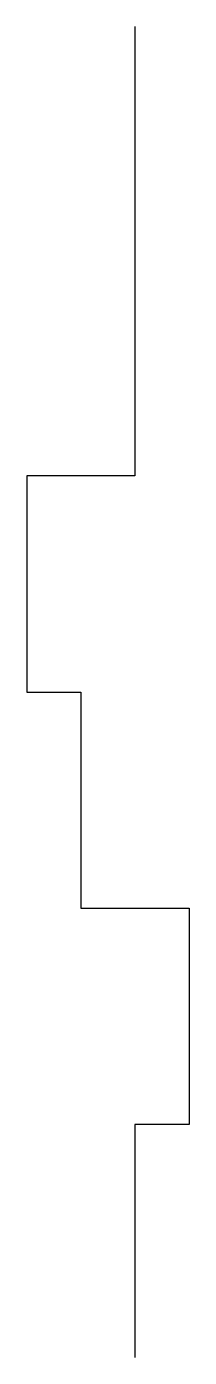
# Model space of a CAD drawing. Header units: millimetres. Extents: x -6 to 95, y -49 to 68.
# Drawn here: x 81 to 95.2, y -49.1 to 68.2 of the extents above; entities outside this region: 3.
import ezdxf

# ---------------------------------------------------------------- set-up
doc = ezdxf.new("R2010")
doc.units = ezdxf.units.MM
doc.layers.add('ORIGIN', color=1, linetype='CONTINUOUS')
doc.layers.add('SEAM', color=2, linetype='CONTINUOUS')

msp = doc.modelspace()

# ---------------------------------------------------------------- linework, layer by layer
at = {"layer": 'ORIGIN'}
for p, q in [((0, -6), (0, 6)), ((-6, 0), (6, 0))]:
    msp.add_line(p, q, dxfattribs=at)
at = {"layer": 'SEAM'}
for p, q in [((90.48, 68.15), (90.48, 28.575)), ((90.48, 28.575), (80.97, 28.575)), ((80.97, 28.575), (80.97, 9.525)), ((80.97, 9.525), (85.72, 9.525)), ((85.72, 9.525), (85.72, -9.525)), ((85.72, -9.525), (95.25, -9.525)), ((95.25, -9.525), (95.25, -28.575)), ((95.25, -28.575), (90.48, -28.575)), ((90.48, -28.575), (90.48, -49.1))]:
    msp.add_line(p, q, dxfattribs=at)

# ---------------------------------------------------------------- texts
at = {"layer": 'ORIGIN'}
msp.add_text('S', height=4, dxfattribs=at).set_placement((2.5, 2.5))

doc.saveas('drawing.dxf')
